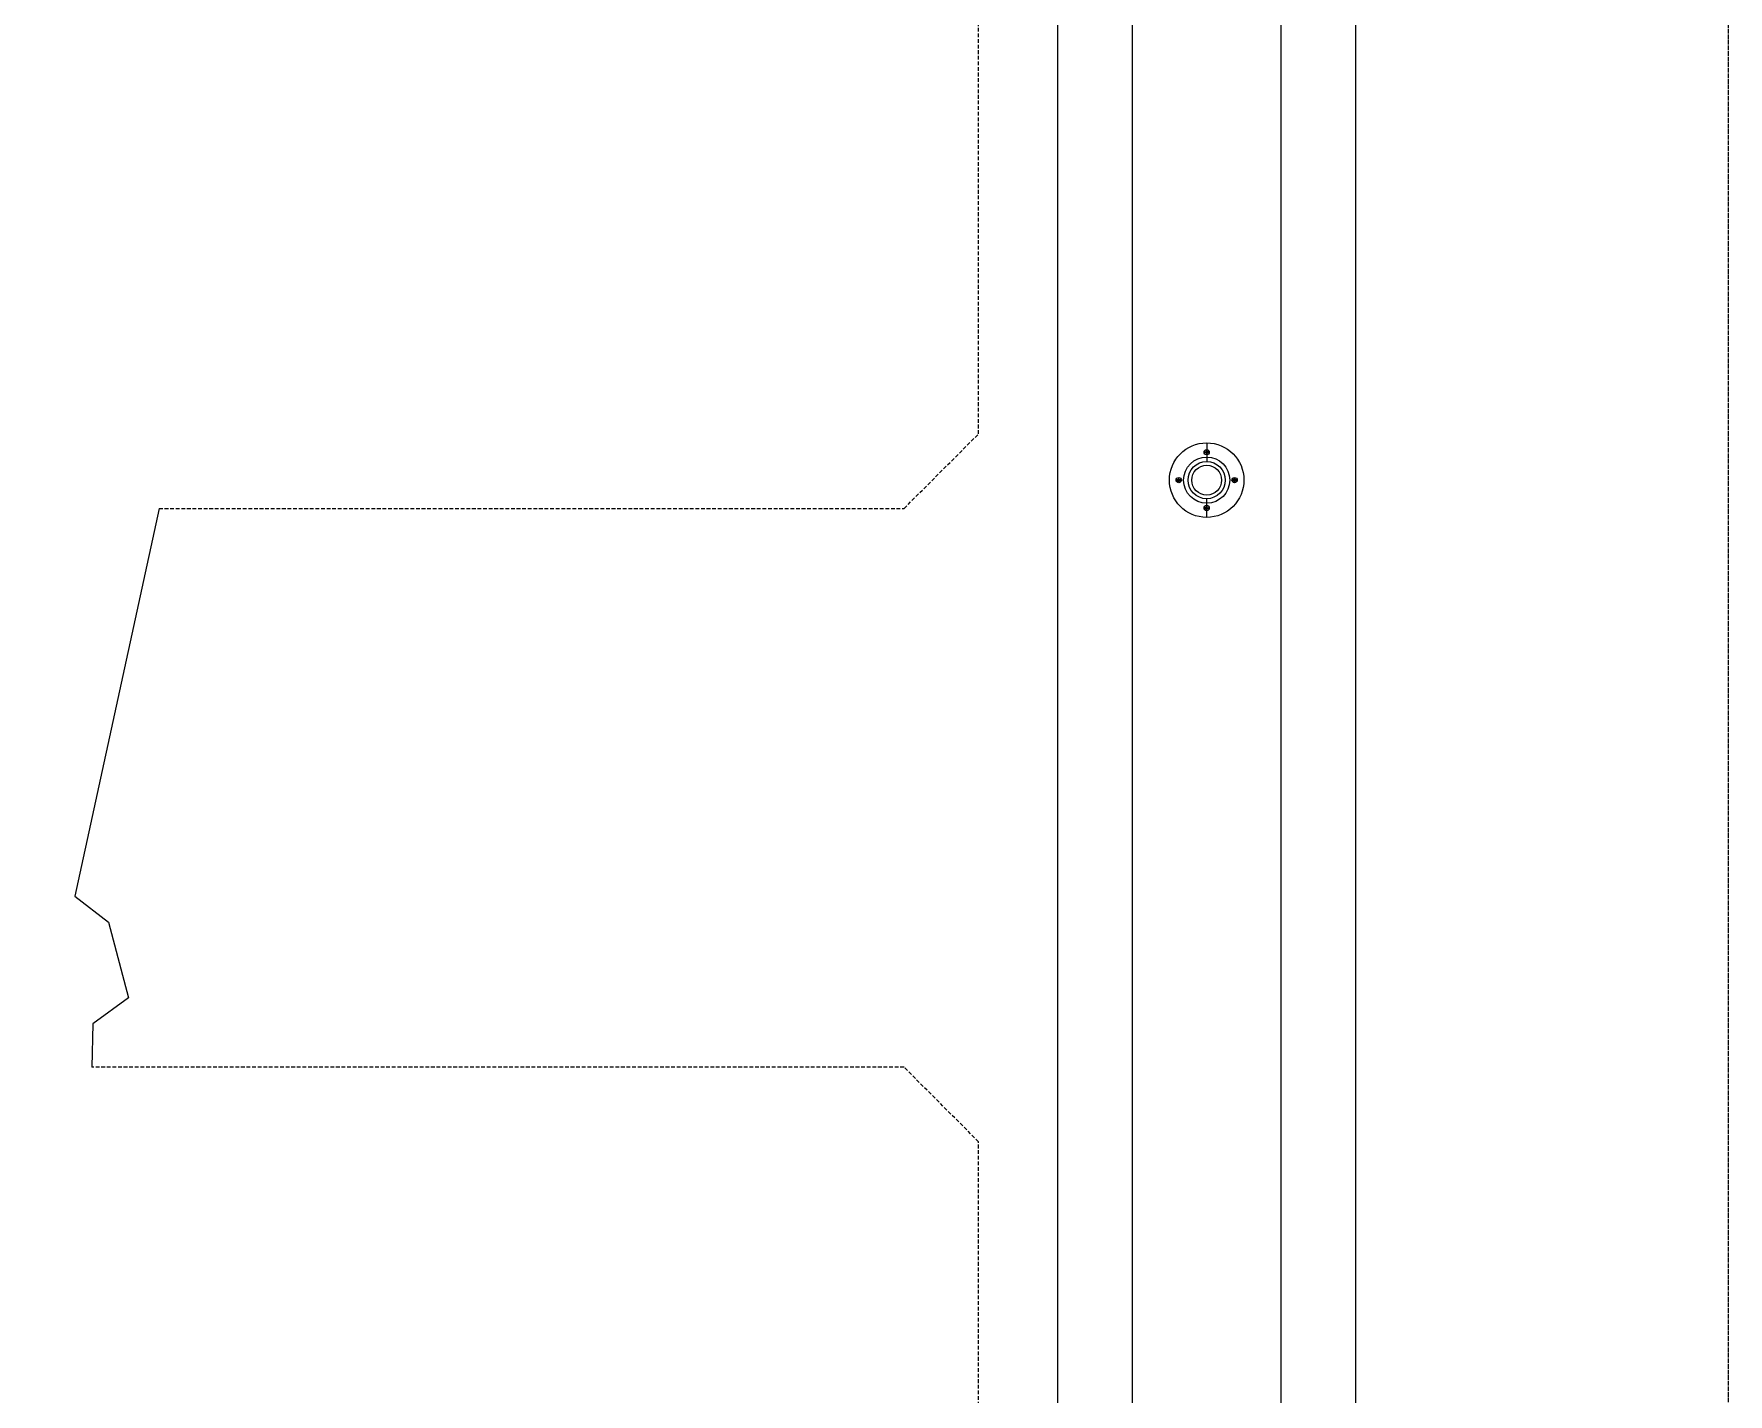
# Model space of a CAD drawing. Header units: inches. Extents: x 65856 to 131389, y 84027 to 134980.
# Drawn here: x 105343 to 107617, y 119952 to 121778 of the extents above; entities that cross this region are included whole.
import ezdxf

# ---------------------------------------------------------------- set-up
doc = ezdxf.new("R2010")
doc.units = ezdxf.units.IN
doc.header["$MEASUREMENT"] = 0
doc.linetypes.add('HIDDEN', pattern=[0.375, 0.25, -0.125])
doc.linetypes.add('HIDDENX2', pattern=[0.75, 0.5, -0.25])
doc.layers.add('DIM', color=251, linetype='Continuous', lineweight=0)
doc.layers.add('M-X-BKGD', color=8, linetype='Continuous')
doc.layers.add('PIPE FLOOR PLAN', color=252, linetype='Continuous')

# ---------------------------------------------------------------- blocks, each defined once
blk = doc.blocks.new('123')
for p, q in [((-758161.6, -1050037), (-758196.3, -1050082.4)), ((-757641, -1050150.1), (-758161.6, -1050037)), ((-758332.7, -1050061.1), (-758391, -1050060.1)), ((-758297.9, -1050109.1), (-758332.7, -1050061.1)), ((-758196.3, -1050082.4), (-758297.9, -1050109.1))]:
    blk.add_line(p, q)
at = {"color": 8, "linetype": 'Continuous', "ltscale": 300}
blk.add_line((-750109.9, -1051356.2), (-773145, -1051356.2), dxfattribs=at)
blk.add_line((-750109.9, -1051356.2), (-773145, -1051356.2), dxfattribs=at)
at = {"layer": 'DIM', "color": 8, "linetype": 'Continuous', "lineweight": 0, "ltscale": 10}
for p, q in [((-749997.7, -1051456.2), (-773245, -1051456.2)), ((-773445, -1051656.2), (-749773.1, -1051656.2))]:
    blk.add_line(p, q, dxfattribs=at)
at = {"layer": 'DIM', "linetype": 'HIDDENX2', "lineweight": 0, "ltscale": 10}
blk.add_line((-749099.6, -1052256.2), (-774045, -1052256.2), dxfattribs=at)
blk.add_line((-749099.6, -1052256.2), (-774045, -1052256.2), dxfattribs=at)
at = {"layer": 'DIM', "color": 8, "linetype": 'Continuous', "lineweight": 0, "ltscale": 10}
for points in [[(-773445, -1049982.1), (-773445, -1051656.2), (-749773.1, -1051656.2), (-749961.7, -1050029)], [(-750158.1, -1050071.7), (-749997.7, -1051456.2), (-773245, -1051456.2), (-773245, -1050030.1)]]:
    blk.add_lwpolyline(points, dxfattribs=at)
at = {"layer": 'DIM', "linetype": 'HIDDENX2', "lineweight": 0, "ltscale": 10}
for points in [[(-773045, -1049991.3), (-773045, -1051150.1), (-772945, -1051250.1), (-758491, -1051250.1), (-758391, -1051150.1), (-758391, -1050060.1)], [(-757641, -1050150.1), (-757641, -1051150.1), (-757541, -1051250.1), (-750322.3, -1051250.1), (-750233.8, -1051150.8), (-750353.9, -1050114.2)]]:
    blk.add_lwpolyline(points, dxfattribs=at)
at = {"layer": 'PIPE FLOOR PLAN', "color": 8}
for p, q in [((-757653, -1051556.3), (-757628, -1051556.3)), ((-757553, -1051556.3), (-757578, -1051556.3)), ((-749660.9, -1051756.2), (-773545, -1051756.2)), ((-749660.9, -1051756.2), (-773545, -1051756.2))]:
    blk.add_line(p, q, dxfattribs=at)
for points in [[(-757603, -1051519.1), (-757605.7, -1051519.1), (-757605.7, -1051518.4), (-757603, -1051518.4)], [(-757603, -1051519.1), (-757605.7, -1051519.1), (-757605.7, -1051518.4), (-757603, -1051518.4)], [(-757602.7, -1051518.8), (-757602.7, -1051516.2), (-757603.4, -1051516.2), (-757603.4, -1051518.8)], [(-757603.4, -1051518.8), (-757603.4, -1051516.2), (-757602.7, -1051516.2), (-757602.7, -1051518.8)], [(-757602.7, -1051518.8), (-757602.7, -1051521.4), (-757603.4, -1051521.4), (-757603.4, -1051518.8)], [(-757603.4, -1051518.8), (-757603.4, -1051521.4), (-757602.7, -1051521.4), (-757602.7, -1051518.8)], [(-757603, -1051519.1), (-757600.4, -1051519.1), (-757600.4, -1051518.4), (-757603, -1051518.4)], [(-757603, -1051519.1), (-757600.4, -1051519.1), (-757600.4, -1051518.4), (-757603, -1051518.4)], [(-757640.5, -1051556.6), (-757643.2, -1051556.6), (-757643.2, -1051555.9), (-757640.5, -1051555.9)], [(-757640.5, -1051555.9), (-757643.2, -1051555.9), (-757643.2, -1051556.6), (-757640.5, -1051556.6)], [(-757640.2, -1051556.3), (-757640.2, -1051553.7), (-757640.9, -1051553.7), (-757640.9, -1051556.3)], [(-757640.2, -1051556.3), (-757640.2, -1051553.7), (-757640.9, -1051553.7), (-757640.9, -1051556.3)], [(-757640.2, -1051556.3), (-757640.2, -1051558.9), (-757640.9, -1051558.9), (-757640.9, -1051556.3)], [(-757640.2, -1051556.3), (-757640.2, -1051558.9), (-757640.9, -1051558.9), (-757640.9, -1051556.3)], [(-757640.5, -1051556.6), (-757637.9, -1051556.6), (-757637.9, -1051555.9), (-757640.5, -1051555.9)], [(-757640.5, -1051555.9), (-757637.9, -1051555.9), (-757637.9, -1051556.6), (-757640.5, -1051556.6)], [(-757565.5, -1051555.9), (-757568.2, -1051555.9), (-757568.2, -1051556.6), (-757565.5, -1051556.6)], [(-757565.5, -1051556.6), (-757568.2, -1051556.6), (-757568.2, -1051555.9), (-757565.5, -1051555.9)], [(-757565.9, -1051556.3), (-757565.9, -1051553.7), (-757565.2, -1051553.7), (-757565.2, -1051556.3)], [(-757565.9, -1051556.3), (-757565.9, -1051553.7), (-757565.2, -1051553.7), (-757565.2, -1051556.3)], [(-757565.9, -1051556.3), (-757565.9, -1051558.9), (-757565.2, -1051558.9), (-757565.2, -1051556.3)], [(-757565.9, -1051556.3), (-757565.9, -1051558.9), (-757565.2, -1051558.9), (-757565.2, -1051556.3)], [(-757565.5, -1051555.9), (-757562.9, -1051555.9), (-757562.9, -1051556.6), (-757565.5, -1051556.6)], [(-757565.5, -1051556.6), (-757562.9, -1051556.6), (-757562.9, -1051555.9), (-757565.5, -1051555.9)], [(-757603, -1051593.4), (-757605.7, -1051593.4), (-757605.7, -1051594.1), (-757603, -1051594.1)], [(-757603, -1051593.4), (-757605.7, -1051593.4), (-757605.7, -1051594.1), (-757603, -1051594.1)], [(-757603.4, -1051593.8), (-757603.4, -1051591.2), (-757602.7, -1051591.2), (-757602.7, -1051593.8)], [(-757602.7, -1051593.8), (-757602.7, -1051591.2), (-757603.4, -1051591.2), (-757603.4, -1051593.8)], [(-757603.4, -1051593.8), (-757603.4, -1051596.4), (-757602.7, -1051596.4), (-757602.7, -1051593.8)], [(-757602.7, -1051593.8), (-757602.7, -1051596.4), (-757603.4, -1051596.4), (-757603.4, -1051593.8)], [(-757603, -1051593.4), (-757600.4, -1051593.4), (-757600.4, -1051594.1), (-757603, -1051594.1)], [(-757603, -1051593.4), (-757600.4, -1051593.4), (-757600.4, -1051594.1), (-757603, -1051594.1)]]:
    blk.add_lwpolyline(points, close=True, dxfattribs=at)
for centre, radius in [((-757603, -1051556.3), 50), ((-757603, -1051556.3), 50), ((-757603, -1051556.3), 31), ((-757603, -1051556.3), 31), ((-757603, -1051556.3), 25), ((-757603, -1051556.3), 25), ((-757603, -1051556.3), 20), ((-757603, -1051556.3), 20), ((-757603, -1051518.8), 3.53), ((-757603, -1051518.8), 3.53), ((-757640.5, -1051556.3), 3.53), ((-757640.5, -1051556.3), 3.53), ((-757565.5, -1051556.3), 3.53), ((-757565.5, -1051556.3), 3.53), ((-757603, -1051593.8), 3.53), ((-757603, -1051593.8), 3.53)]:
    blk.add_circle(centre, radius, dxfattribs=at)

msp = doc.modelspace()

# ---------------------------------------------------------------- linework, layer by layer
at = {"layer": 'M-X-BKGD', "color": 8, "linetype": 'HIDDEN', "lineweight": 0, "ltscale": 10}
msp.add_line((107616.8, 129682.1), (107616.8, 104736.7), dxfattribs=at)
msp.add_line((107616.8, 129682.1), (107616.8, 104736.7), dxfattribs=at)
at = {"layer": 'M-X-BKGD', "color": 8, "linetype": 'Continuous', "lineweight": 0, "ltscale": 10}
for p, q in [((107116.8, 129120.8), (107116.8, 105236.7)), ((107116.8, 129120.8), (107116.8, 105236.7)), ((106716.8, 128671.8), (106716.8, 105636.7))]:
    msp.add_line(p, q, dxfattribs=at)
at = {"layer": 'M-X-BKGD', "color": 8, "linetype": 'Continuous', "ltscale": 300}
msp.add_line((106716.8, 128671.8), (106716.8, 105636.7), dxfattribs=at)

# ---------------------------------------------------------------- block references
at = {"layer": 'M-X-BKGD', "rotation": 90}
msp.add_blockref('123', (-944639.4, 878781.7), dxfattribs=at)

doc.saveas('drawing.dxf')
